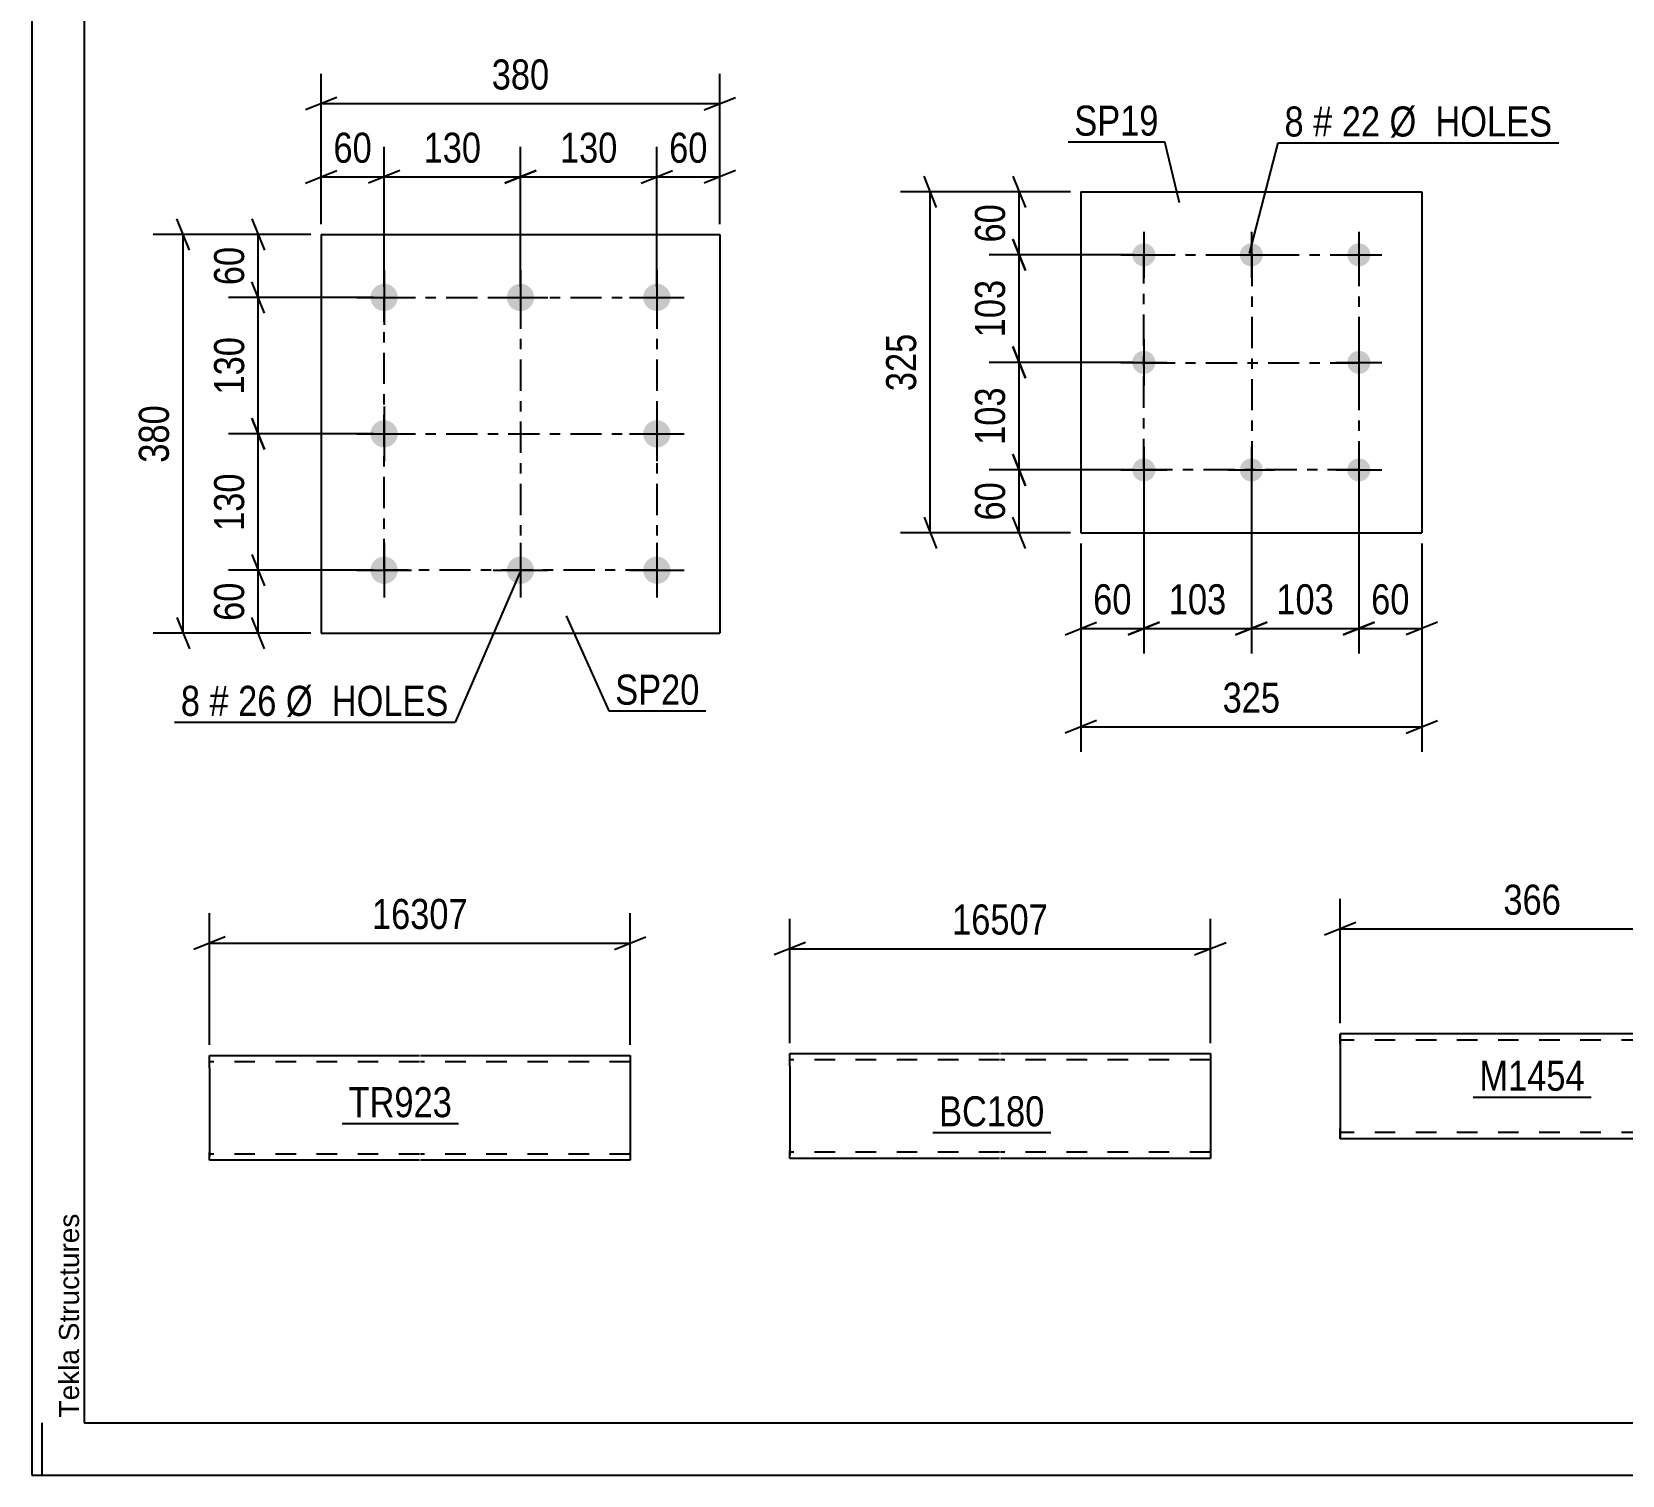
# Model space of a CAD drawing. Header units: millimetres. Extents: x 0 to 841, y 0 to 594.
# Drawn here: x 0 to 151.6, y 0 to 137.6 of the extents above; entities that cross this region are included whole.
import ezdxf

# ---------------------------------------------------------------- set-up
doc = ezdxf.new("R2010")
doc.units = ezdxf.units.MM
doc.linetypes.add('DXK_LINE_DOT2', pattern=[3.9198, 1.9599, -1.9599])
doc.linetypes.add('DXK_LINE_DOT3', pattern=[5.9187, 2.979, -0.9799, 0.9799, -0.9799])
doc.styles.add('Arial', font='ARIAL.TTF', dxfattribs={"height": 0.2})
doc.styles.add('Arial Narrow', font='ARIALN.TTF', dxfattribs={"height": 0.2})

# ---------------------------------------------------------------- blocks, each defined once
blk = doc.blocks.new('Unknown-318895709-1135')
at = {"color": 5, "linetype": 'Continuous'}
for p, q in [((0, 594), (0, 0)), ((5, 589), (5, 5)), ((1, 0), (1, 5)), ((5, 5), (836, 5)), ((0, 0), (841, 0))]:
    blk.add_line(p, q, dxfattribs=at)
at = {"color": 174, "linetype": 'Continuous', "style": 'Arial'}
blk.add_text('Tekla Structures', height=1.9102, rotation=90, dxfattribs=at).set_placement((4.5, 5.5))
blk = doc.blocks.new('Part-318895709-6309 - 6303')
at = {"color": 2, "linetype": 'Continuous'}
for p, q in [((100.02, 122.31), (100.02, 89.81)), ((100.02, 122.31), (132.52, 122.31)), ((132.52, 122.31), (132.52, 89.81)), ((100.02, 89.81), (132.52, 89.81))]:
    blk.add_line(p, q, dxfattribs=at)
blk = doc.blocks.new('Bolt-318895709-6342 - 6303')
at = {"linetype": 'Continuous'}
for points in [[(106.02, 117.41, -1), (106.02, 115.21, -1)], [(116.27, 117.41, -1), (116.27, 115.21, -1)], [(126.52, 117.41, -1), (126.52, 115.21, -1)], [(106.02, 107.16, -1), (106.02, 104.96, -1)], [(126.52, 107.16, -1), (126.52, 104.96, -1)], [(106.02, 96.91, -1), (106.02, 94.71, -1)], [(116.27, 96.91, -1), (116.27, 94.71, -1)], [(126.52, 96.91, -1), (126.52, 94.71, -1)]]:
    blk.add_hatch(color=1, dxfattribs=at).paths.add_polyline_path(points)
at = {"color": 1, "linetype": 'Continuous'}
for p, q in [((106.02, 118.51), (106.02, 114.11)), ((116.27, 118.51), (116.27, 114.11)), ((126.52, 118.51), (126.52, 114.11)), ((103.82, 116.31), (108.22, 116.31)), ((114.07, 116.31), (118.47, 116.31)), ((124.32, 116.31), (128.72, 116.31)), ((106.02, 108.26), (106.02, 103.86)), ((126.52, 108.26), (126.52, 103.86)), ((103.82, 106.06), (108.22, 106.06)), ((124.32, 106.06), (128.72, 106.06)), ((106.02, 98.01), (106.02, 93.61)), ((116.27, 98.01), (116.27, 93.61)), ((126.52, 98.01), (126.52, 93.61)), ((103.82, 95.81), (108.22, 95.81)), ((114.07, 95.81), (118.47, 95.81)), ((124.32, 95.81), (128.72, 95.81))]:
    blk.add_line(p, q, dxfattribs=at)
blk = doc.blocks.new('Bolt-318895709-6543 - 6509')
at = {"linetype": 'Continuous'}
for points in [[(33.59, 113.55, -1), (33.59, 110.95, -1)], [(46.59, 113.55, -1), (46.59, 110.95, -1)], [(59.59, 113.55, -1), (59.59, 110.95, -1)], [(33.59, 100.55, -1), (33.59, 97.95, -1)], [(59.59, 100.55, -1), (59.59, 97.95, -1)], [(33.59, 87.55, -1), (33.59, 84.95, -1)], [(46.59, 87.55, -1), (46.59, 84.95, -1)], [(59.59, 87.55, -1), (59.59, 84.95, -1)]]:
    blk.add_hatch(color=1, dxfattribs=at).paths.add_polyline_path(points)
at = {"color": 1, "linetype": 'Continuous'}
for p, q in [((33.59, 114.85), (33.59, 109.65)), ((46.59, 114.85), (46.59, 109.65)), ((59.59, 114.85), (59.59, 109.65)), ((30.99, 112.25), (36.19, 112.25)), ((43.99, 112.25), (49.19, 112.25)), ((56.99, 112.25), (62.19, 112.25)), ((33.59, 101.85), (33.59, 96.65)), ((59.59, 101.85), (59.59, 96.65)), ((30.99, 99.25), (36.19, 99.25)), ((56.99, 99.25), (62.19, 99.25)), ((33.59, 88.85), (33.59, 83.65)), ((46.59, 88.85), (46.59, 83.65)), ((59.59, 88.85), (59.59, 83.65)), ((30.99, 86.25), (36.19, 86.25)), ((43.99, 86.25), (49.19, 86.25)), ((56.99, 86.25), (62.19, 86.25))]:
    blk.add_line(p, q, dxfattribs=at)
blk = doc.blocks.new('Part-318895709-6548 - 6509')
at = {"color": 2, "linetype": 'Continuous'}
for p, q in [((27.59, 118.25), (27.59, 80.25)), ((27.59, 118.25), (65.59, 118.25)), ((65.59, 118.25), (65.59, 80.25)), ((27.59, 80.25), (65.59, 80.25))]:
    blk.add_line(p, q, dxfattribs=at)
blk = doc.blocks.new('Part-318895709-6774 - 6768')
at = {"color": 2, "linetype": 'Continuous'}
for p, q in [((72.26, 38.98), (72.26, 40.18)), ((72.26, 40.18), (92.26, 40.18)), ((92.36, 40.18), (112.36, 40.18)), ((112.36, 40.18), (112.36, 40.09)), ((112.36, 40.09), (112.36, 38.98)), ((72.26, 38.98), (72.26, 30.93)), ((112.36, 38.98), (112.36, 30.18)), ((72.26, 30.28), (72.26, 30.93)), ((72.26, 30.18), (72.26, 30.28)), ((92.26, 30.18), (72.26, 30.18)), ((112.36, 30.18), (92.36, 30.18))]:
    blk.add_line(p, q, dxfattribs=at)
at = {"color": 7, "linetype": 'DXK_LINE_DOT2'}
for p, q in [((92.26, 39.58), (72.26, 39.58)), ((112.36, 39.58), (92.36, 39.58)), ((112.36, 39.83), (112.36, 38.98)), ((72.26, 30.93), (72.26, 30.54)), ((72.26, 30.78), (72.26, 30.83)), ((92.26, 30.78), (72.26, 30.78)), ((112.36, 30.78), (92.36, 30.78)), ((112.36, 30.83), (112.36, 30.93)), ((112.36, 30.78), (112.36, 30.83)), ((112.36, 30.78), (112.36, 30.83))]:
    blk.add_line(p, q, dxfattribs=at)
blk = doc.blocks.new('Part-318895709-2167 - 2161')
at = {"color": 2, "linetype": 'Continuous'}
for p, q in [((16.95, 38.81), (16.95, 40.01)), ((16.95, 40.01), (36.95, 40.01)), ((37.05, 40.01), (57.05, 40.01)), ((57.05, 40.01), (57.05, 39.92)), ((57.05, 39.92), (57.05, 38.81)), ((16.95, 38.81), (16.95, 30.75)), ((57.05, 38.81), (57.05, 30.01)), ((16.95, 30.1), (16.95, 30.75)), ((16.95, 30.01), (16.95, 30.1)), ((36.95, 30.01), (16.95, 30.01)), ((57.05, 30.01), (37.05, 30.01))]:
    blk.add_line(p, q, dxfattribs=at)
at = {"color": 7, "linetype": 'DXK_LINE_DOT2'}
for p, q in [((57.05, 39.66), (57.05, 38.81)), ((36.95, 39.41), (16.95, 39.41)), ((57.05, 39.41), (37.05, 39.41)), ((16.95, 30.75), (16.95, 30.36)), ((16.95, 30.61), (16.95, 30.65)), ((36.95, 30.61), (16.95, 30.61)), ((57.05, 30.61), (37.05, 30.61)), ((57.05, 30.65), (57.05, 30.75)), ((57.05, 30.61), (57.05, 30.65)), ((57.05, 30.61), (57.05, 30.65))]:
    blk.add_line(p, q, dxfattribs=at)
blk = doc.blocks.new('Part-318895709-2118 - 2104')
at = {"color": 2, "linetype": 'Continuous'}
for p, q in [((124.73, 42.07), (124.73, 42.07)), ((161.35, 42.07), (124.73, 42.07)), ((124.73, 41.98), (124.73, 42.07)), ((124.73, 41.72), (124.73, 41.98)), ((124.73, 41.33), (124.73, 41.72)), ((124.73, 41.33), (124.73, 32.81)), ((161.35, 42.07), (161.35, 41.98)), ((161.35, 41.98), (161.35, 41.72)), ((161.35, 41.72), (161.35, 41.33)), ((161.35, 41.33), (161.35, 32.81)), ((124.73, 32.42), (124.73, 32.81)), ((124.73, 32.16), (124.73, 32.42)), ((124.73, 32.07), (124.73, 32.16)), ((124.73, 32.07), (124.73, 32.07)), ((161.35, 32.07), (124.73, 32.07)), ((161.35, 32.81), (161.35, 32.42)), ((161.35, 32.42), (161.35, 32.16)), ((161.35, 32.16), (161.35, 32.07))]:
    blk.add_line(p, q, dxfattribs=at)
at = {"color": 7, "linetype": 'DXK_LINE_DOT2'}
for p, q in [((124.73, 42.07), (124.73, 41.98)), ((124.73, 41.98), (124.73, 41.72)), ((124.73, 41.72), (124.73, 41.47)), ((124.73, 41.47), (124.73, 32.72)), ((124.73, 41.47), (124.73, 41.47)), ((161.35, 41.47), (124.73, 41.47)), ((124.73, 41.43), (124.73, 41.47)), ((124.73, 41.43), (124.73, 41.47)), ((124.73, 41.43), (124.73, 33.04)), ((124.73, 41.33), (124.73, 41.43)), ((124.73, 41.3), (124.73, 41.33)), ((124.73, 41.1), (124.73, 41.3)), ((124.73, 41.1), (124.73, 32.85)), ((161.35, 42.07), (161.35, 42.07)), ((161.35, 41.98), (161.35, 42.07)), ((161.35, 41.72), (161.35, 41.98)), ((161.35, 41.47), (161.35, 41.72)), ((161.35, 41.47), (161.35, 32.72)), ((161.35, 41.43), (161.35, 41.47)), ((161.35, 41.43), (161.35, 41.47)), ((161.35, 41.43), (161.35, 33.04)), ((161.35, 41.33), (161.35, 41.43)), ((161.35, 41.3), (161.35, 41.33)), ((161.35, 41.1), (161.35, 41.3)), ((161.35, 41.1), (161.35, 32.85)), ((124.73, 32.85), (124.73, 33.04)), ((124.73, 32.72), (124.73, 32.85)), ((124.73, 32.85), (124.73, 32.72)), ((124.73, 32.67), (124.73, 32.72)), ((124.73, 32.72), (124.73, 32.67)), ((124.73, 32.72), (124.73, 32.42)), ((124.73, 32.67), (124.73, 32.67)), ((161.35, 32.67), (124.73, 32.67)), ((124.73, 32.42), (124.73, 32.16)), ((124.73, 32.16), (124.73, 32.07)), ((161.35, 32.85), (161.35, 33.04)), ((161.35, 32.72), (161.35, 32.85)), ((161.35, 32.85), (161.35, 32.72)), ((161.35, 32.67), (161.35, 32.72)), ((161.35, 32.72), (161.35, 32.67)), ((161.35, 32.42), (161.35, 32.72)), ((161.35, 32.16), (161.35, 32.42)), ((161.35, 32.07), (161.35, 32.16)), ((161.35, 32.07), (161.35, 32.07))]:
    blk.add_line(p, q, dxfattribs=at)
blk = doc.blocks.new('Rectangle-318895709-6429 - 6303')
at = {"color": 1, "linetype": 'DXK_LINE_DOT3'}
blk.add_lwpolyline([(106.02, 116.31), (126.52, 116.31), (126.52, 95.81), (106.02, 95.81), (106.02, 116.31)], close=True, dxfattribs=at)
blk = doc.blocks.new('Rectangle-318895709-6635 - 6509')
at = {"color": 1, "linetype": 'DXK_LINE_DOT3'}
blk.add_lwpolyline([(33.59, 112.25), (59.59, 112.25), (59.59, 86.25), (33.59, 86.25), (33.59, 112.25)], close=True, dxfattribs=at)
blk = doc.blocks.new('Line-318895709-6422 - 6303')
at = {"color": 1, "linetype": 'DXK_LINE_DOT3'}
blk.add_line((116.32, 116.31), (116.32, 95.81), dxfattribs=at)
blk = doc.blocks.new('Line-318895709-6628 - 6509')
at = {"color": 1, "linetype": 'DXK_LINE_DOT3'}
blk.add_line((46.59, 112.25), (46.59, 86.25), dxfattribs=at)
blk = doc.blocks.new('Line-318895709-6415 - 6303')
at = {"color": 1, "linetype": 'DXK_LINE_DOT3'}
blk.add_line((106.02, 106.01), (126.52, 106.01), dxfattribs=at)
blk = doc.blocks.new('Line-318895709-6621 - 6509')
at = {"color": 1, "linetype": 'DXK_LINE_DOT3'}
blk.add_line((33.59, 99.25), (59.59, 99.25), dxfattribs=at)
blk = doc.blocks.new('StraightDimension-318895709-6344 - 6303')
at = {"color": 7, "linetype": 'Continuous'}
for p, q in [((93.53, 123.81), (94.73, 120.81)), ((99.02, 122.31), (91.28, 122.31)), ((94.13, 116.31), (94.13, 122.31)), ((94.73, 114.81), (93.53, 117.81)), ((105.02, 116.31), (91.28, 116.31))]:
    blk.add_line(p, q, dxfattribs=at)
at = {"color": 0}
blk.add_wipeout([(93.38, 121.74), (89.18, 121.74), (89.18, 116.89), (93.38, 116.89)], dxfattribs=at)
at = {"color": 3, "style": 'Arial Narrow'}
blk.add_text('60', height=2.863, rotation=90.0002, dxfattribs=at).set_placement((92.78, 117.49))
blk = doc.blocks.new('StraightDimension-318895709-6384 - 6303')
at = {"color": 7, "linetype": 'Continuous'}
for p, q in [((126.52, 94.81), (126.52, 78.3)), ((132.52, 88.81), (132.52, 78.3)), ((125.02, 80.1), (128.02, 81.3)), ((126.52, 80.7), (132.52, 80.7)), ((134.02, 81.3), (131.02, 80.1))]:
    blk.add_line(p, q, dxfattribs=at)
at = {"color": 0}
blk.add_wipeout([(131.95, 81.45), (131.95, 85.65), (127.09, 85.65), (127.09, 81.45)], dxfattribs=at)
at = {"color": 3, "style": 'Arial Narrow'}
blk.add_text('60', height=2.863, dxfattribs=at).set_placement((127.69, 82.05))
blk = doc.blocks.new('StraightDimension-318895709-6369 - 6303')
at = {"color": 7, "linetype": 'Continuous'}
for p, q in [((100.02, 88.81), (100.02, 68.93)), ((132.52, 88.81), (132.52, 68.93)), ((101.52, 71.93), (98.52, 70.73)), ((100.02, 71.33), (132.52, 71.33)), ((131.02, 70.73), (134.02, 71.93))]:
    blk.add_line(p, q, dxfattribs=at)
at = {"color": 0}
blk.add_wipeout([(119.61, 72.08), (119.61, 76.28), (112.93, 76.28), (112.93, 72.08)], dxfattribs=at)
at = {"color": 3, "style": 'Arial Narrow'}
blk.add_text('325', height=2.863, dxfattribs=at).set_placement((113.53, 72.68))
blk = doc.blocks.new('StraightDimension-318895709-6354 - 6303')
at = {"color": 7, "linetype": 'Continuous'}
for p, q in [((93.53, 97.31), (94.73, 94.31)), ((105.02, 95.81), (91.28, 95.81)), ((94.13, 89.81), (94.13, 95.81)), ((94.73, 88.31), (93.53, 91.31)), ((99.02, 89.81), (91.28, 89.81))]:
    blk.add_line(p, q, dxfattribs=at)
at = {"color": 0}
blk.add_wipeout([(93.38, 95.24), (89.18, 95.24), (89.18, 90.39), (93.38, 90.39)], dxfattribs=at)
at = {"color": 3, "style": 'Arial Narrow'}
blk.add_text('60', height=2.863, rotation=90.0002, dxfattribs=at).set_placement((92.78, 90.99))
blk = doc.blocks.new('StraightDimension-318895709-6394 - 6303')
at = {"color": 7, "linetype": 'Continuous'}
for p, q in [((106.02, 94.81), (106.02, 78.3)), ((100.02, 88.81), (100.02, 78.3)), ((98.52, 80.1), (101.52, 81.3)), ((100.02, 80.7), (106.02, 80.7)), ((107.52, 81.3), (104.52, 80.1))]:
    blk.add_line(p, q, dxfattribs=at)
at = {"color": 0}
blk.add_wipeout([(105.45, 81.45), (105.45, 85.65), (100.59, 85.65), (100.59, 81.45)], dxfattribs=at)
at = {"color": 3, "style": 'Arial Narrow'}
blk.add_text('60', height=2.863, dxfattribs=at).set_placement((101.19, 82.05))
blk = doc.blocks.new('StraightDimension-318895709-6405 - 6303')
at = {"color": 7, "linetype": 'Continuous'}
for p, q in [((86.26, 120.81), (85.06, 123.81)), ((99.02, 122.31), (82.81, 122.31)), ((85.66, 89.81), (85.66, 122.31)), ((85.06, 91.31), (86.26, 88.31)), ((99.02, 89.81), (82.81, 89.81))]:
    blk.add_line(p, q, dxfattribs=at)
at = {"color": 0}
blk.add_wipeout([(84.91, 109.41), (80.71, 109.41), (80.71, 102.72), (84.91, 102.72)], dxfattribs=at)
at = {"color": 3, "style": 'Arial Narrow'}
blk.add_text('325', height=2.863, rotation=90.0002, dxfattribs=at).set_placement((84.31, 103.32))
blk = doc.blocks.new('StraightDimension-318895709-11235 - 6303')
at = {"color": 7, "linetype": 'Continuous'}
for p, q in [((93.53, 107.56), (94.73, 104.56)), ((105.02, 106.06), (91.28, 106.06)), ((94.13, 95.81), (94.13, 106.06)), ((94.73, 94.31), (93.53, 97.31)), ((105.02, 95.81), (91.28, 95.81))]:
    blk.add_line(p, q, dxfattribs=at)
at = {"color": 0}
blk.add_wipeout([(93.38, 104.28), (89.18, 104.28), (89.18, 97.6), (93.38, 97.6)], dxfattribs=at)
at = {"color": 3, "style": 'Arial Narrow'}
blk.add_text('103', height=2.863, rotation=90.0002, dxfattribs=at).set_placement((92.78, 98.2))
blk = doc.blocks.new('StraightDimension-318895709-11237 - 6303')
at = {"color": 7, "linetype": 'Continuous'}
for p, q in [((93.53, 117.81), (94.73, 114.81)), ((105.02, 116.31), (91.28, 116.31)), ((94.13, 106.06), (94.13, 116.31)), ((94.73, 104.56), (93.53, 107.56)), ((105.02, 106.06), (91.28, 106.06))]:
    blk.add_line(p, q, dxfattribs=at)
at = {"color": 0}
blk.add_wipeout([(93.38, 114.53), (89.18, 114.53), (89.18, 107.85), (93.38, 107.85)], dxfattribs=at)
at = {"color": 3, "style": 'Arial Narrow'}
blk.add_text('103', height=2.863, rotation=90.0002, dxfattribs=at).set_placement((92.78, 108.45))
blk = doc.blocks.new('StraightDimension-318895709-11257 - 6303')
at = {"color": 7, "linetype": 'Continuous'}
for p, q in [((106.02, 94.81), (106.02, 78.3)), ((116.27, 94.81), (116.27, 78.3)), ((104.52, 80.1), (107.52, 81.3)), ((106.02, 80.7), (116.27, 80.7)), ((117.77, 81.3), (114.77, 80.1))]:
    blk.add_line(p, q, dxfattribs=at)
at = {"color": 0}
blk.add_wipeout([(114.49, 81.45), (114.49, 85.65), (107.8, 85.65), (107.8, 81.45)], dxfattribs=at)
at = {"color": 3, "style": 'Arial Narrow'}
blk.add_text('103', height=2.863, dxfattribs=at).set_placement((108.4, 82.05))
blk = doc.blocks.new('StraightDimension-318895709-11259 - 6303')
at = {"color": 7, "linetype": 'Continuous'}
for p, q in [((116.27, 94.81), (116.27, 78.3)), ((126.52, 94.81), (126.52, 78.3)), ((114.77, 80.1), (117.77, 81.3)), ((116.27, 80.7), (126.52, 80.7)), ((128.02, 81.3), (125.02, 80.1))]:
    blk.add_line(p, q, dxfattribs=at)
at = {"color": 0}
blk.add_wipeout([(124.74, 81.45), (124.74, 85.65), (118.05, 85.65), (118.05, 81.45)], dxfattribs=at)
at = {"color": 3, "style": 'Arial Narrow'}
blk.add_text('103', height=2.863, dxfattribs=at).set_placement((118.65, 82.05))
blk = doc.blocks.new('StraightDimension-318895709-6571 - 6509')
at = {"color": 7, "linetype": 'Continuous'}
for p, q in [((59.59, 113.25), (59.59, 126.59)), ((65.59, 119.25), (65.59, 126.59)), ((58.09, 123.14), (61.09, 124.34)), ((67.09, 124.34), (64.09, 123.14)), ((59.59, 123.74), (65.59, 123.74))]:
    blk.add_line(p, q, dxfattribs=at)
at = {"color": 0}
blk.add_wipeout([(65.02, 124.49), (65.02, 128.69), (60.16, 128.69), (60.16, 124.49)], dxfattribs=at)
at = {"color": 3, "style": 'Arial Narrow'}
blk.add_text('60', height=2.863, dxfattribs=at).set_placement((60.76, 125.09))
blk = doc.blocks.new('StraightDimension-318895709-6607 - 6509')
at = {"color": 7, "linetype": 'Continuous'}
for p, q in [((20.99, 119.75), (22.19, 116.75)), ((26.59, 118.25), (18.74, 118.25)), ((21.59, 112.25), (21.59, 118.25)), ((22.19, 110.75), (20.99, 113.75)), ((32.59, 112.25), (18.74, 112.25))]:
    blk.add_line(p, q, dxfattribs=at)
at = {"color": 0}
blk.add_wipeout([(20.84, 117.67), (16.64, 117.67), (16.64, 112.82), (20.84, 112.82)], dxfattribs=at)
at = {"color": 3, "style": 'Arial Narrow'}
blk.add_text('60', height=2.863, rotation=90.0002, dxfattribs=at).set_placement((20.24, 113.42))
blk = doc.blocks.new('StraightDimension-318895709-11345 - 6509')
at = {"color": 7, "linetype": 'Continuous'}
for p, q in [((46.59, 113.25), (46.59, 126.59)), ((59.59, 113.25), (59.59, 126.59)), ((48.09, 124.34), (45.09, 123.14)), ((58.09, 123.14), (61.09, 124.34)), ((46.59, 123.74), (59.59, 123.74))]:
    blk.add_line(p, q, dxfattribs=at)
at = {"color": 0}
blk.add_wipeout([(56.43, 124.49), (56.43, 128.69), (49.75, 128.69), (49.75, 124.49)], dxfattribs=at)
at = {"color": 3, "style": 'Arial Narrow'}
blk.add_text('130', height=2.863, dxfattribs=at).set_placement((50.35, 125.09))
blk = doc.blocks.new('StraightDimension-318895709-6550 - 6509')
at = {"color": 7, "linetype": 'Continuous'}
for p, q in [((27.59, 119.25), (27.59, 133.57)), ((65.59, 119.25), (65.59, 133.57)), ((29.09, 131.32), (26.09, 130.12)), ((27.59, 130.72), (65.59, 130.72)), ((64.09, 130.12), (67.09, 131.32))]:
    blk.add_line(p, q, dxfattribs=at)
at = {"color": 0}
blk.add_wipeout([(49.93, 131.47), (49.93, 135.67), (43.25, 135.67), (43.25, 131.47)], dxfattribs=at)
at = {"color": 3, "style": 'Arial Narrow'}
blk.add_text('380', height=2.863, dxfattribs=at).set_placement((43.85, 132.07))
blk = doc.blocks.new('StraightDimension-318895709-6561 - 6509')
at = {"color": 7, "linetype": 'Continuous'}
for p, q in [((27.59, 119.25), (27.59, 126.59)), ((33.59, 113.25), (33.59, 126.59)), ((26.09, 123.14), (29.09, 124.34)), ((35.09, 124.34), (32.09, 123.14)), ((27.59, 123.74), (33.59, 123.74))]:
    blk.add_line(p, q, dxfattribs=at)
at = {"color": 0}
blk.add_wipeout([(33.02, 124.49), (33.02, 128.69), (28.16, 128.69), (28.16, 124.49)], dxfattribs=at)
at = {"color": 3, "style": 'Arial Narrow'}
blk.add_text('60', height=2.863, dxfattribs=at).set_placement((28.76, 125.09))
blk = doc.blocks.new('StraightDimension-318895709-6586 - 6509')
at = {"color": 7, "linetype": 'Continuous'}
for p, q in [((15.02, 116.75), (13.82, 119.75)), ((26.59, 118.25), (11.57, 118.25)), ((14.42, 80.25), (14.42, 118.25)), ((13.82, 81.75), (15.02, 78.75)), ((26.59, 80.25), (11.57, 80.25))]:
    blk.add_line(p, q, dxfattribs=at)
at = {"color": 0}
blk.add_wipeout([(13.67, 102.59), (9.47, 102.59), (9.47, 95.9), (13.67, 95.9)], dxfattribs=at)
at = {"color": 3, "style": 'Arial Narrow'}
blk.add_text('380', height=2.863, rotation=90.0002, dxfattribs=at).set_placement((13.07, 96.5))
blk = doc.blocks.new('StraightDimension-318895709-6597 - 6509')
at = {"color": 7, "linetype": 'Continuous'}
for p, q in [((20.99, 87.75), (22.19, 84.75)), ((32.59, 86.25), (18.74, 86.25)), ((21.59, 80.25), (21.59, 86.25)), ((22.19, 78.75), (20.99, 81.75)), ((26.59, 80.25), (18.74, 80.25))]:
    blk.add_line(p, q, dxfattribs=at)
at = {"color": 0}
blk.add_wipeout([(20.84, 85.67), (16.64, 85.67), (16.64, 80.82), (20.84, 80.82)], dxfattribs=at)
at = {"color": 3, "style": 'Arial Narrow'}
blk.add_text('60', height=2.863, rotation=90.0002, dxfattribs=at).set_placement((20.24, 81.42))
blk = doc.blocks.new('StraightDimension-318895709-11343 - 6509')
at = {"color": 7, "linetype": 'Continuous'}
for p, q in [((33.59, 113.25), (33.59, 126.59)), ((46.59, 113.25), (46.59, 126.59)), ((35.09, 124.34), (32.09, 123.14)), ((45.09, 123.14), (48.09, 124.34)), ((33.59, 123.74), (46.59, 123.74))]:
    blk.add_line(p, q, dxfattribs=at)
at = {"color": 0}
blk.add_wipeout([(43.43, 124.49), (43.43, 128.69), (36.75, 128.69), (36.75, 124.49)], dxfattribs=at)
at = {"color": 3, "style": 'Arial Narrow'}
blk.add_text('130', height=2.863, dxfattribs=at).set_placement((37.35, 125.09))
blk = doc.blocks.new('StraightDimension-318895709-11365 - 6509')
at = {"color": 7, "linetype": 'Continuous'}
for p, q in [((22.19, 97.75), (20.99, 100.75)), ((32.59, 99.25), (18.74, 99.25)), ((21.59, 86.25), (21.59, 99.25)), ((20.99, 87.75), (22.19, 84.75)), ((32.59, 86.25), (18.74, 86.25))]:
    blk.add_line(p, q, dxfattribs=at)
at = {"color": 0}
blk.add_wipeout([(20.84, 96.09), (16.64, 96.09), (16.64, 89.4), (20.84, 89.4)], dxfattribs=at)
at = {"color": 3, "style": 'Arial Narrow'}
blk.add_text('130', height=2.863, rotation=90.0002, dxfattribs=at).set_placement((20.24, 90))
blk = doc.blocks.new('StraightDimension-318895709-11367 - 6509')
at = {"color": 7, "linetype": 'Continuous'}
for p, q in [((22.19, 110.75), (20.99, 113.75)), ((32.59, 112.25), (18.74, 112.25)), ((21.59, 99.25), (21.59, 112.25)), ((20.99, 100.75), (22.19, 97.75)), ((32.59, 99.25), (18.74, 99.25))]:
    blk.add_line(p, q, dxfattribs=at)
at = {"color": 0}
blk.add_wipeout([(20.84, 109.09), (16.64, 109.09), (16.64, 102.4), (20.84, 102.4)], dxfattribs=at)
at = {"color": 3, "style": 'Arial Narrow'}
blk.add_text('130', height=2.863, rotation=90.0002, dxfattribs=at).set_placement((20.24, 103))
blk = doc.blocks.new('StraightDimension-318895709-6777 - 6768')
at = {"color": 7, "linetype": 'Continuous'}
for p, q in [((72.26, 41.18), (72.26, 53.03)), ((112.36, 41.18), (112.36, 53.03)), ((73.76, 50.78), (70.76, 49.58)), ((72.26, 50.18), (112.36, 50.18)), ((110.86, 49.58), (113.86, 50.78))]:
    blk.add_line(p, q, dxfattribs=at)
at = {"color": 0}
blk.add_wipeout([(97.48, 50.93), (97.48, 55.13), (87.14, 55.13), (87.14, 50.93)], dxfattribs=at)
at = {"color": 3, "style": 'Arial Narrow'}
blk.add_text('16507', height=2.863, dxfattribs=at).set_placement((87.74, 51.53))
blk = doc.blocks.new('StraightDimension-318895709-2244 - 2161')
at = {"color": 7, "linetype": 'Continuous'}
for p, q in [((16.95, 41.01), (16.95, 53.56)), ((57.05, 41.01), (57.05, 53.56)), ((18.45, 51.31), (15.45, 50.11)), ((16.95, 50.71), (57.05, 50.71)), ((55.55, 50.11), (58.55, 51.31))]:
    blk.add_line(p, q, dxfattribs=at)
at = {"color": 0}
blk.add_wipeout([(42.17, 51.46), (42.17, 55.66), (31.83, 55.66), (31.83, 51.46)], dxfattribs=at)
at = {"color": 3, "style": 'Arial Narrow'}
blk.add_text('16307', height=2.863, dxfattribs=at).set_placement((32.43, 52.06))
blk = doc.blocks.new('StraightDimension-318895709-2120 - 2104')
at = {"color": 7, "linetype": 'Continuous'}
for p, q in [((124.73, 43.07), (124.73, 54.92)), ((161.35, 43.07), (161.35, 54.92)), ((126.23, 52.67), (123.23, 51.47)), ((124.73, 52.07), (161.35, 52.07)), ((159.85, 51.47), (162.85, 52.67))]:
    blk.add_line(p, q, dxfattribs=at)
at = {"color": 0}
blk.add_wipeout([(146.38, 52.82), (146.38, 57.02), (139.7, 57.02), (139.7, 52.82)], dxfattribs=at)
at = {"color": 3, "style": 'Arial Narrow'}
blk.add_text('366', height=2.863, dxfattribs=at).set_placement((140.3, 53.42))
blk = doc.blocks.new('Mark-318895709-6305 - 6303')
at = {"color": 0}
blk.add_wipeout([(107.43, 127.67), (107.43, 130.67), (99.39, 130.67), (99.39, 127.67)], dxfattribs=at)
blk.add_wipeout([(107.43, 127.67), (107.43, 130.67), (99.39, 130.67), (99.39, 127.67)], dxfattribs=at)
at = {"color": 30, "linetype": 'Continuous'}
for p in [(98.79, 127.07), (109.42, 121.27)]:
    blk.add_line(p, (108.03, 127.07), dxfattribs=at)
at = {"color": 3, "style": 'Arial Narrow'}
blk.add_text('SP19', height=2.863, dxfattribs=at).set_placement((99.39, 127.67))
blk = doc.blocks.new('Mark-318895709-6338 - 6303')
at = {"color": 0}
for points in [[(121.26, 127.59), (121.26, 130.59), (119.43, 130.59), (119.43, 127.59)], [(123.99, 127.59), (123.99, 130.59), (122.16, 130.59), (122.16, 127.59)], [(128.54, 127.59), (128.54, 130.59), (124.89, 130.59), (124.89, 127.59)], [(144.97, 127.59), (144.97, 130.59), (129.44, 130.59), (129.44, 127.59)]]:
    blk.add_wipeout(points, dxfattribs=at)
for points in [[(121.26, 127.59), (121.26, 130.59), (119.43, 130.59), (119.43, 127.59)], [(123.99, 127.59), (123.99, 130.59), (122.16, 130.59), (122.16, 127.59)], [(128.54, 127.59), (128.54, 130.59), (124.89, 130.59), (124.89, 127.59)], [(144.97, 127.59), (144.97, 130.59), (129.44, 130.59), (129.44, 127.59)]]:
    blk.add_wipeout(points, dxfattribs=at)
at = {"color": 7, "linetype": 'Continuous'}
for p, q in [((116.09, 116.43), (118.83, 126.99)), ((118.83, 126.99), (145.57, 126.99))]:
    blk.add_line(p, q, dxfattribs=at)
at = {"color": 3, "style": 'Arial Narrow'}
for s, height, p in [('8', 2.86, (119.43, 127.59)), ('#', 2.86, (122.16, 127.59)), ('22', 2.863, (124.89, 127.59)), ('Ø  HOLES', 2.863, (129.44, 127.59))]:
    blk.add_text(s, height=height, dxfattribs=at).set_placement(p)
blk = doc.blocks.new('Mark-318895709-6539 - 6509')
at = {"color": 0}
for points in [[(16.04, 72.37), (16.04, 75.37), (14.21, 75.37), (14.21, 72.37)], [(18.77, 72.37), (18.77, 75.37), (16.94, 75.37), (16.94, 72.37)], [(23.32, 72.37), (23.32, 75.37), (19.67, 75.37), (19.67, 72.37)], [(39.75, 72.37), (39.75, 75.37), (24.22, 75.37), (24.22, 72.37)]]:
    blk.add_wipeout(points, dxfattribs=at)
for points in [[(16.04, 72.37), (16.04, 75.37), (14.21, 75.37), (14.21, 72.37)], [(18.77, 72.37), (18.77, 75.37), (16.94, 75.37), (16.94, 72.37)], [(23.32, 72.37), (23.32, 75.37), (19.67, 75.37), (19.67, 72.37)], [(39.75, 72.37), (39.75, 75.37), (24.22, 75.37), (24.22, 72.37)]]:
    blk.add_wipeout(points, dxfattribs=at)
at = {"color": 7, "linetype": 'Continuous'}
for p in [(46.54, 86.02), (13.61, 71.77)]:
    blk.add_line(p, (40.35, 71.77), dxfattribs=at)
at = {"color": 3, "style": 'Arial Narrow'}
for s, height, p in [('8', 2.86, (14.21, 72.37)), ('#', 2.86, (16.94, 72.37)), ('26', 2.863, (19.67, 72.37)), ('Ø  HOLES', 2.863, (24.22, 72.37))]:
    blk.add_text(s, height=height, dxfattribs=at).set_placement(p)
blk = doc.blocks.new('Mark-318895709-6544 - 6509')
at = {"color": 0}
blk.add_wipeout([(63.66, 73.44), (63.66, 76.44), (55.62, 76.44), (55.62, 73.44)], dxfattribs=at)
blk.add_wipeout([(63.66, 73.44), (63.66, 76.44), (55.62, 76.44), (55.62, 73.44)], dxfattribs=at)
at = {"color": 30, "linetype": 'Continuous'}
for p, q in [((50.95, 81.91), (55.02, 72.84)), ((55.02, 72.84), (64.26, 72.84))]:
    blk.add_line(p, q, dxfattribs=at)
at = {"color": 3, "style": 'Arial Narrow'}
blk.add_text('SP20', height=2.863, dxfattribs=at).set_placement((55.62, 73.44))
blk = doc.blocks.new('Mark-318895709-6772 - 6768')
at = {"color": 0}
blk.add_wipeout([(96.55, 33.25), (96.55, 36.25), (86.5, 36.25), (86.5, 33.25)], dxfattribs=at)
blk.add_wipeout([(96.55, 33.25), (96.55, 36.25), (86.5, 36.25), (86.5, 33.25)], dxfattribs=at)
at = {"color": 30, "linetype": 'Continuous'}
blk.add_line((85.9, 32.65), (97.15, 32.65), dxfattribs=at)
at = {"color": 3, "style": 'Arial Narrow'}
blk.add_text('BC180', height=2.863, dxfattribs=at).set_placement((86.5, 33.25))
blk = doc.blocks.new('Mark-318895709-2165 - 2161')
at = {"color": 0}
blk.add_wipeout([(40.07, 34.12), (40.07, 37.12), (30.2, 37.12), (30.2, 34.12)], dxfattribs=at)
blk.add_wipeout([(40.07, 34.12), (40.07, 37.12), (30.2, 37.12), (30.2, 34.12)], dxfattribs=at)
at = {"color": 30, "linetype": 'Continuous'}
blk.add_line((29.6, 33.52), (40.67, 33.52), dxfattribs=at)
at = {"color": 3, "style": 'Arial Narrow'}
blk.add_text('TR923', height=2.863, dxfattribs=at).set_placement((30.2, 34.12))
blk = doc.blocks.new('Mark-318895709-2116 - 2104')
at = {"color": 0}
blk.add_wipeout([(148.06, 36.64), (148.06, 39.64), (138.01, 39.64), (138.01, 36.64)], dxfattribs=at)
blk.add_wipeout([(148.06, 36.64), (148.06, 39.64), (138.01, 39.64), (138.01, 36.64)], dxfattribs=at)
at = {"color": 30, "linetype": 'Continuous'}
blk.add_line((137.41, 36.04), (148.66, 36.04), dxfattribs=at)
at = {"color": 3, "style": 'Arial Narrow'}
blk.add_text('M1454', height=2.863, dxfattribs=at).set_placement((138.01, 36.64))

msp = doc.modelspace()

# ---------------------------------------------------------------- block references
for name in ['Unknown-318895709-1135', 'Part-318895709-6309 - 6303', 'Bolt-318895709-6342 - 6303', 'Part-318895709-6548 - 6509', 'Rectangle-318895709-6429 - 6303', 'Line-318895709-6422 - 6303', 'Bolt-318895709-6543 - 6509', 'Rectangle-318895709-6635 - 6509', 'Line-318895709-6628 - 6509', 'Line-318895709-6415 - 6303', 'Line-318895709-6621 - 6509', 'Part-318895709-2118 - 2104', 'Part-318895709-2167 - 2161', 'Part-318895709-6774 - 6768']:
    msp.add_blockref(name, (0, 0))

# ---------------------------------------------------------------- next in the draw order: block references
for name in ['Mark-318895709-6338 - 6303', 'StraightDimension-318895709-6571 - 6509', 'StraightDimension-318895709-6344 - 6303', 'StraightDimension-318895709-6607 - 6509', 'StraightDimension-318895709-6384 - 6303', 'Mark-318895709-6544 - 6509', 'StraightDimension-318895709-2120 - 2104', 'StraightDimension-318895709-2244 - 2161', 'StraightDimension-318895709-6777 - 6768', 'Mark-318895709-2116 - 2104', 'Mark-318895709-2165 - 2161', 'Mark-318895709-6772 - 6768']:
    msp.add_blockref(name, (0, 0))

# ---------------------------------------------------------------- next in the draw order: block references
for name in ['StraightDimension-318895709-11345 - 6509', 'StraightDimension-318895709-6369 - 6303']:
    msp.add_blockref(name, (0, 0))

# ---------------------------------------------------------------- next in the draw order: block references
for name in ['StraightDimension-318895709-6550 - 6509', 'StraightDimension-318895709-6354 - 6303']:
    msp.add_blockref(name, (0, 0))

# ---------------------------------------------------------------- next in the draw order: block references
for name in ['StraightDimension-318895709-6561 - 6509', 'StraightDimension-318895709-6394 - 6303']:
    msp.add_blockref(name, (0, 0))

# ---------------------------------------------------------------- next in the draw order: block references
for name in ['StraightDimension-318895709-11343 - 6509', 'StraightDimension-318895709-6405 - 6303', 'StraightDimension-318895709-6586 - 6509']:
    msp.add_blockref(name, (0, 0))

# ---------------------------------------------------------------- next in the draw order: block references
for name in ['Mark-318895709-6305 - 6303', 'StraightDimension-318895709-11235 - 6303', 'StraightDimension-318895709-6597 - 6509']:
    msp.add_blockref(name, (0, 0))

# ---------------------------------------------------------------- next in the draw order: block references
for name in ['StraightDimension-318895709-11237 - 6303', 'StraightDimension-318895709-11365 - 6509', 'StraightDimension-318895709-11257 - 6303']:
    msp.add_blockref(name, (0, 0))

# ---------------------------------------------------------------- next in the draw order: block references
for name in ['StraightDimension-318895709-11367 - 6509', 'StraightDimension-318895709-11259 - 6303', 'Mark-318895709-6539 - 6509']:
    msp.add_blockref(name, (0, 0))

doc.saveas('drawing.dxf')
